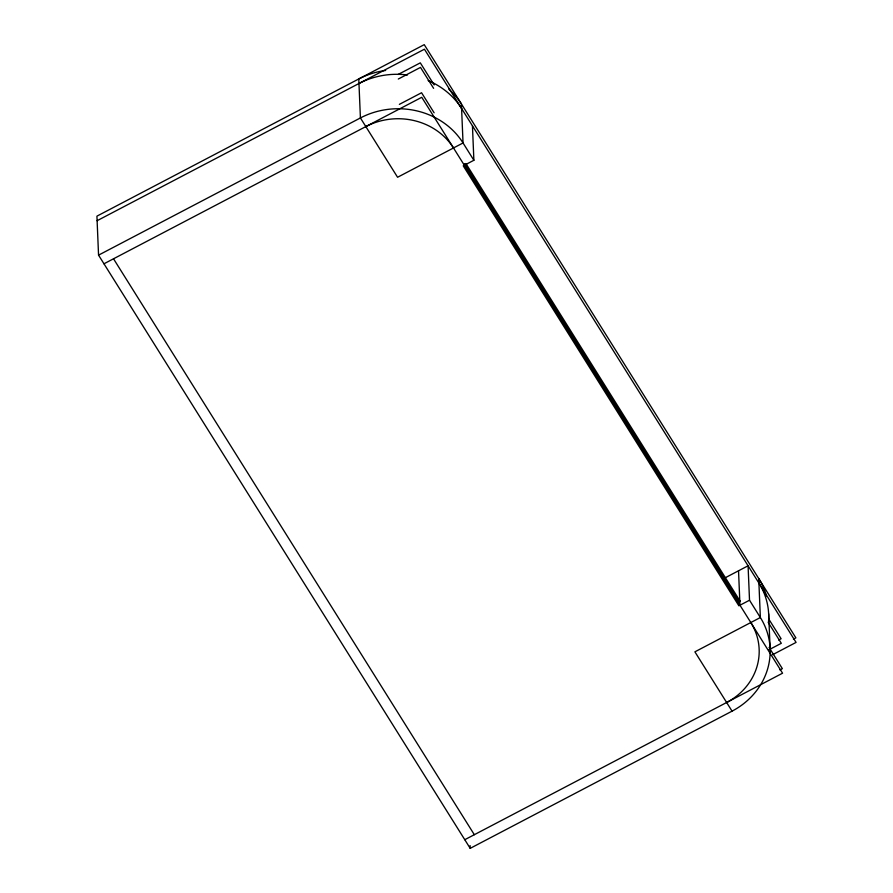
<?xml version="1.0" encoding="UTF-8"?>
<svg xmlns="http://www.w3.org/2000/svg" width="893" height="893" viewBox="0 0 893 893"><rect width="100%" height="100%" fill="white"/><g stroke="black" fill="none" stroke-linecap="round" stroke-linejoin="round"><path stroke-width="1.34" d="M97.114 220.705L424.432 49.204L796.076 642.402L772.612 654.703M398.111 74.476L420.302 62.856L434.154 84.947M398.3 79.03L420.491 67.399L433.607 88.34M766.361 595.921A75.291 68.515 -2.4 0 0 758.726 578.53L760.356 617.532A75.291 68.515 -2.4 0 1 732.059 711.152L470.198 848.35L98.554 255.141L360.415 117.943A75.291 68.515 -2.4 0 1 463.043 142.969L473.882 160.271L463.244 165.841L738.879 605.8L749.517 600.23L748.077 565.782L724.971 577.894M399.361 104.369L421.563 92.749L434.132 112.808M103.968 263.792L421.753 97.292L782.558 673.199L464.784 839.699M738.835 604.661L738.69 601.257L739.784 600.676M778.651 640.047L781.118 638.752L768.728 618.983M768.973 649.769L781.308 643.306L768.192 622.365M793.419 639.154L795.886 637.859L424.242 44.65L96.924 216.151L98.554 255.141M779.902 669.94L782.368 668.656L769.063 647.414M749.517 600.23L760.356 617.532L694.899 651.834L732.059 711.152M465.923 163.553L740.219 601.38M464.527 163.653L738.69 601.257M113.523 258.791L474.328 834.698M768.65 613.759L770.101 648.195M738.533 570.783L739.973 605.231M472.442 125.824L473.882 160.271M470.086 845.593L470.198 848.35M358.964 83.495A75.291 68.515 -2.4 0 1 407.476 75.001M428.149 80.571A75.291 68.515 -2.4 0 1 461.592 108.522M365.829 126.594A64.307 58.525 -2.4 0 1 453.488 147.97M758.916 583.084A75.291 68.515 -2.4 0 1 768.527 621.818M750.812 622.533A64.307 58.525 -2.4 0 1 726.645 702.501M385.676 70.458A75.291 68.515 -2.4 0 0 358.774 78.952L360.415 117.943L397.575 177.261L463.043 142.969L461.402 103.968A75.291 68.515 -2.4 0 0 448.855 89.155"/></g></svg>
